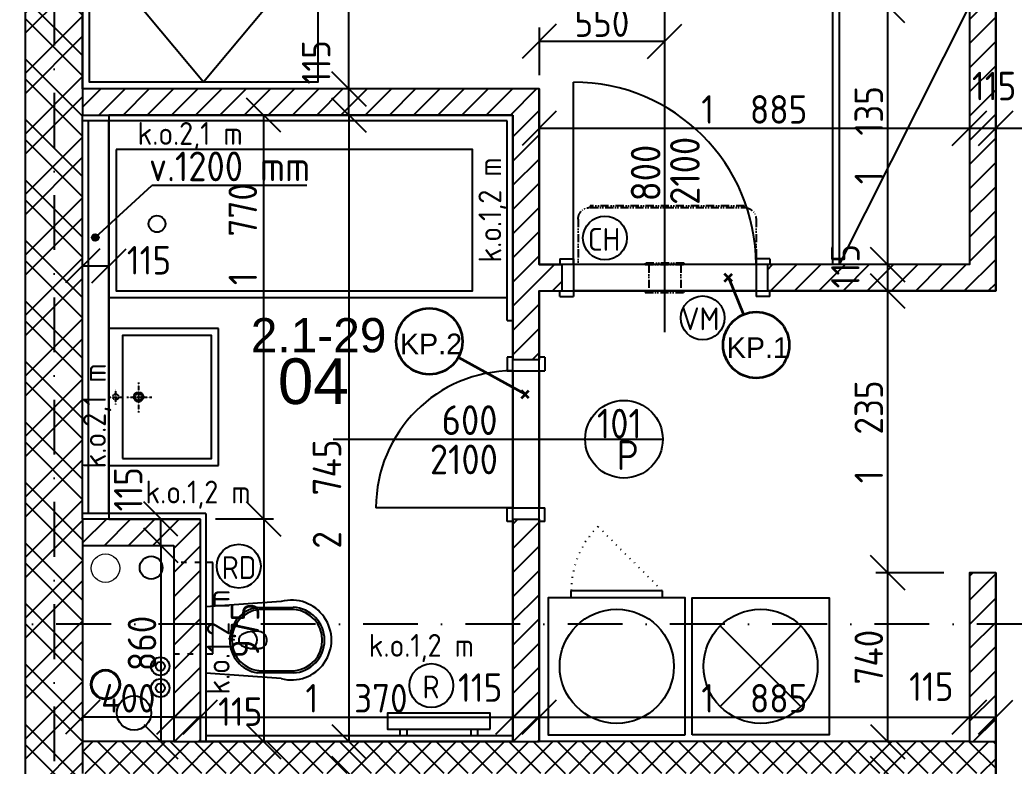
# Model space of a CAD drawing. Extents: x 4511820 to 5180432, y -1526536 to -944957.
# Drawn here: x 5007426 to 5011782, y -1252267 to -1248997 of the extents above; entities that cross this region are included whole.
import ezdxf

# ---------------------------------------------------------------- set-up
doc = ezdxf.new("R2010")
doc.units = 0
doc.header["$MEASUREMENT"] = 0
for name, pattern in [('ACAD_ISO03W100', [30, 12, -18]), ('ACAD_ISO07W100', [3.5, 0.5, -3]), ('ACAD_ISO12W100', [22, 12, -3, 0.5, -3, 0.5, -3]), ('BODKOCIARKOVANA_3', [5.6, 3, -1.3, 0, -1.3]), ('DASHED', [0.75, 0.5, -0.25])]:
    doc.linetypes.add(name, pattern=pattern)
doc.layers.get('0').update_dxf_attribs({"linetype": 'CONTINUOUS'})
doc.layers.get('Defpoints').update_dxf_attribs({"color": 61, "linetype": 'CONTINUOUS'})
for name, color, linetype in [('DVERE', 45, 'CONTINUOUS'), ('KÓTY', 4, 'CONTINUOUS'), ('MÚRY', 1, 'CONTINUOUS'), ('osi', 253, 'CONTINUOUS'), ('Plochy', 41, 'CONTINUOUS'), ('POPIS', 7, 'CONTINUOUS'), ('TENKÁ', 7, 'CONTINUOUS'), ('tzb', 153, 'CONTINUOUS'), ('Z-Kúrenie', 101, 'CONTINUOUS'), ('ZARIADENIE', 47, 'CONTINUOUS'), ('ZARIADENIE1', 145, 'CONTINUOUS'), ('ZARIADOVACIE', 144, 'CONTINUOUS'), ('ZZ-chladenie', 133, 'CONTINUOUS'), ('zz-vetr', 52, 'CONTINUOUS'), ('ŠRAFY', 82, 'CONTINUOUS')]:
    doc.layers.add(name, color=color, linetype=linetype)
for name, color, linetype, lineweight in [('preklady', 74, 'CONTINUOUS', 35), ('zz-kanal-daždová', 136, 'CONTINUOUS', 40), ('zz-kanal-splaskova', 37, 'CONTINUOUS', 18)]:
    doc.layers.add(name, color=color, linetype=linetype, lineweight=lineweight)
doc.styles.add('ARIAL', font='arial.ttf')
doc.styles.add('STYLE1', font='isocp.shx')
doc.dimstyles.new('STANDARD-50', dxfattribs={"dimtxt": 125, "dimasz": 150, "dimexe": 10, "dimexo": 200, "dimgap": 20, "dimtad": 1, "dimdsep": 46, "dimlunit": 6, "dimtxsty": 'STYLE1', "dimblk1": 'OBLIQUE', "dimblk2": 'OBLIQUE', "dimsah": 1, "dimcen": 2.5, "dimse1": 1, "dimse2": 1, "dimadec": 0, "dimazin": 0, "dimtfac": 1, "dimtmove": 1, "dimatfit": 3, "dimldrblk": 'OBLIQUE', "dimfxl": 1, "dimtolj": 1, "dimtzin": 0, "dimarcsym": 0})
pattern_1 = [(45, (515270.5, 214751.965), (-53.0330086, 53.0330086), [])]

# ---------------------------------------------------------------- blocks, each defined once
blk = doc.blocks.new('_OBLIQUE')
at = {"color": 0, "linetype": 'ByBlock'}
blk.add_line((-0.5, -0.5), (0.5, 0.5), dxfattribs=at)
blk = doc.blocks.new('*D13934')
at = {"layer": 'Defpoints', "color": 0}
for p in [(4980571, -1251714.2), (5007401, -1259734.2), (4980571, -1261503.9)]:
    blk.add_point(p, dxfattribs=at)
at = {"layer": 'KÓTY', "color": 0, "lineweight": -2}
blk.add_line((5007401, -1261503.9), (4980571, -1261503.9), dxfattribs=at)
at = {"layer": 'KÓTY', "color": 0, "linetype": 'ByBlock', "lineweight": -2, "xscale": 150, "yscale": 150, "zscale": 150, "rotation": 180}
blk.add_blockref('_OBLIQUE', (4980571, -1261503.9), dxfattribs=at)
at = {"layer": 'KÓTY', "color": 0, "linetype": 'ByBlock', "lineweight": -2, "xscale": 150, "yscale": 150, "zscale": 150}
blk.add_blockref('_OBLIQUE', (5007401, -1261503.9), dxfattribs=at)
at = {"layer": 'KÓTY', "color": 0, "insert": (4993986, -1261421.4), "char_height": 125, "attachment_point": 5, "style": 'STYLE1'}
blk.add_mtext('\\A1;26ﾠ830', dxfattribs=at)
blk = doc.blocks.new('sušička')
at = {"layer": 'ZARIADENIE1', "color": 8}
for p, q in [((4426735.8, -1162607.4), (4426382.2, -1162961)), ((4426382.2, -1162607.4), (4426735.8, -1162961))]:
    blk.add_line(p, q, dxfattribs=at)
blk.add_lwpolyline([(4426259, -1163084.2), (4426259, -1162484.2), (4426859, -1162484.2), (4426859, -1163084.2)], close=True, dxfattribs=at)
blk.add_circle((4426559, -1162784.2), 250, dxfattribs=at)
blk = doc.blocks.new('pračka')
at = {"layer": 'ZARIADENIE1', "color": 8, "linetype": 'ACAD_ISO07W100', "ltscale": 8}
blk.add_line((4536136.9, -1117296.3), (4536419.7, -1117579.2), dxfattribs=at)
at = {"layer": 'ZARIADENIE1', "color": 8}
for p, q in [((4536419.7, -1117579.2), (4536019.7, -1117579.2)), ((4536019.7, -1117609.2), (4536019.7, -1117579.2)), ((4536419.7, -1117609.2), (4536419.7, -1117579.2))]:
    blk.add_line(p, q, dxfattribs=at)
blk.add_lwpolyline([(4536519.7, -1118209.2), (4536519.7, -1117609.2), (4535919.7, -1117609.2), (4535919.7, -1118209.2)], close=True, dxfattribs=at)
blk.add_circle((4536219.7, -1117909.2), 250, dxfattribs=at)
at = {"layer": 'ZARIADENIE1', "color": 8, "linetype": 'ACAD_ISO07W100', "ltscale": 8}
blk.add_arc((4536419.7, -1117579.2), 400, 135, 180, dxfattribs=at)
blk = doc.blocks.new('SKRINA')
at = {"layer": 'ZARIADENIE'}
for p, q in [((4449069, -1324645.2), (4448469, -1324145.2)), ((4448469, -1325145.2), (4449069, -1324645.2))]:
    blk.add_line(p, q, dxfattribs=at)
blk.add_lwpolyline([(4448469, -1324145.2), (4448469, -1325145.2), (4449069, -1325145.2), (4449069, -1324145.2)], close=True, dxfattribs=at)
blk = doc.blocks.new('*D31039')
at = {"layer": 'Defpoints', "color": 0}
for p in [(5007701, -1252052), (5007701, -1252159.2), (5008101, -1252159.2)]:
    blk.add_point(p, dxfattribs=at)
at = {"layer": 'KÓTY', "color": 0, "lineweight": -2}
blk.add_line((5008101, -1252052), (5007701, -1252052), dxfattribs=at)
at = {"layer": 'KÓTY', "color": 0, "linetype": 'ByBlock', "lineweight": -2, "xscale": 150, "yscale": 150, "zscale": 150, "rotation": 180}
blk.add_blockref('_OBLIQUE', (5007701, -1252052), dxfattribs=at)
at = {"layer": 'KÓTY', "color": 0, "linetype": 'ByBlock', "lineweight": -2, "xscale": 150, "yscale": 150, "zscale": 150}
blk.add_blockref('_OBLIQUE', (5008101, -1252052), dxfattribs=at)
at = {"layer": 'KÓTY', "color": 0, "insert": (5007901, -1251969.5), "char_height": 125, "attachment_point": 5, "style": 'STYLE1'}
blk.add_mtext('\\A1;400', dxfattribs=at)
blk = doc.blocks.new('*D31041')
at = {"layer": 'Defpoints', "color": 0}
for p in [(5008101, -1251299.2), (5008043.5, -1252159.2), (5008101, -1252159.2)]:
    blk.add_point(p, dxfattribs=at)
at = {"layer": 'KÓTY', "color": 0, "lineweight": -2}
blk.add_line((5008043.5, -1251299.2), (5008043.5, -1252159.2), dxfattribs=at)
at = {"layer": 'KÓTY', "color": 0, "linetype": 'ByBlock', "lineweight": -2, "xscale": 150, "yscale": 150, "zscale": 150}
for p, rotation in [((5008043.5, -1251299.2), 90), ((5008043.5, -1252159.2), 270)]:
    blk.add_blockref('_OBLIQUE', p, dxfattribs=dict(at, rotation=rotation))
at = {"layer": 'KÓTY', "color": 0, "insert": (5007961, -1251729.2), "char_height": 125, "attachment_point": 5, "rotation": 90, "style": 'STYLE1'}
blk.add_mtext('\\A1;860', dxfattribs=at)
blk = doc.blocks.new('*D31063')
at = {"layer": 'Defpoints', "color": 0}
for p in [(5008788, -1251184.2), (5008494.5, -1252159.2), (5008788, -1252159.2)]:
    blk.add_point(p, dxfattribs=at)
at = {"layer": 'KÓTY', "color": 0, "lineweight": -2}
blk.add_line((5008494.5, -1251184.2), (5008494.5, -1252159.2), dxfattribs=at)
at = {"layer": 'KÓTY', "color": 0, "linetype": 'ByBlock', "lineweight": -2, "xscale": 150, "yscale": 150, "zscale": 150}
for p, rotation in [((5008494.5, -1251184.2), 90), ((5008494.5, -1252159.2), 270)]:
    blk.add_blockref('_OBLIQUE', p, dxfattribs=dict(at, rotation=rotation))
at = {"layer": 'KÓTY', "color": 0, "insert": (5008412, -1251671.7), "char_height": 125, "attachment_point": 5, "rotation": 90, "style": 'STYLE1'}
blk.add_mtext('\\A1;975', dxfattribs=at)
blk = doc.blocks.new('*D31064')
at = {"layer": 'Defpoints', "color": 0}
for p in [(5008494.5, -1249414.2), (5008788, -1249414.2), (5008788, -1251184.2)]:
    blk.add_point(p, dxfattribs=at)
at = {"layer": 'KÓTY', "color": 0, "lineweight": -2}
blk.add_line((5008494.5, -1251184.2), (5008494.5, -1249414.2), dxfattribs=at)
at = {"layer": 'KÓTY', "color": 0, "linetype": 'ByBlock', "lineweight": -2, "xscale": 150, "yscale": 150, "zscale": 150}
for p, rotation in [((5008494.5, -1249414.2), 90), ((5008494.5, -1251184.2), 270)]:
    blk.add_blockref('_OBLIQUE', p, dxfattribs=dict(at, rotation=rotation))
at = {"layer": 'KÓTY', "color": 0, "insert": (5008402.5, -1249935.5), "char_height": 125, "attachment_point": 5, "rotation": 90, "style": 'STYLE1'}
blk.add_mtext('\\A1;1ﾠ770', dxfattribs=at)
blk = doc.blocks.new('*D31065')
at = {"layer": 'Defpoints', "color": 0}
for p in [(5008022.5, -1249414.2), (5008022.5, -1252159.2), (5008867.5, -1252159.2)]:
    blk.add_point(p, dxfattribs=at)
at = {"layer": 'KÓTY', "color": 0, "lineweight": -2}
blk.add_line((5008867.5, -1249414.2), (5008867.5, -1252159.2), dxfattribs=at)
at = {"layer": 'KÓTY', "color": 0, "linetype": 'ByBlock', "lineweight": -2, "xscale": 150, "yscale": 150, "zscale": 150}
for p, rotation in [((5008867.5, -1249414.2), 90), ((5008867.5, -1252159.2), 270)]:
    blk.add_blockref('_OBLIQUE', p, dxfattribs=dict(at, rotation=rotation))
at = {"layer": 'KÓTY', "color": 0, "insert": (5008771.5, -1251074.5), "char_height": 125, "attachment_point": 5, "rotation": 90, "style": 'STYLE1'}
blk.add_mtext('\\A1;2ﾠ745', dxfattribs=at)
blk = doc.blocks.new('*D31066')
at = {"layer": 'Defpoints', "color": 0}
for p in [(5008867.5, -1249299.2), (5009907.5, -1249299.2), (5009907.5, -1249414.2)]:
    blk.add_point(p, dxfattribs=at)
at = {"layer": 'KÓTY', "color": 0, "lineweight": -2}
blk.add_line((5008867.5, -1249414.2), (5008867.5, -1249299.2), dxfattribs=at)
at = {"layer": 'KÓTY', "color": 0, "linetype": 'ByBlock', "lineweight": -2, "xscale": 150, "yscale": 150, "zscale": 150}
for p, rotation in [((5008867.5, -1249299.2), 90), ((5008867.5, -1249414.2), 270)]:
    blk.add_blockref('_OBLIQUE', p, dxfattribs=dict(at, rotation=rotation))
at = {"layer": 'KÓTY', "color": 0, "insert": (5008724, -1249182.5), "char_height": 125, "attachment_point": 5, "rotation": 90, "style": 'STYLE1'}
blk.add_mtext('\\A1;115', dxfattribs=at)
blk = doc.blocks.new('*D31067')
at = {"layer": 'Defpoints', "color": 0}
for p in [(5008867.5, -1245184.2), (5009907.5, -1245184.2), (5009907.5, -1249299.2)]:
    blk.add_point(p, dxfattribs=at)
at = {"layer": 'KÓTY', "color": 0, "lineweight": -2}
blk.add_line((5008867.5, -1249299.2), (5008867.5, -1245184.2), dxfattribs=at)
at = {"layer": 'KÓTY', "color": 0, "linetype": 'ByBlock', "lineweight": -2, "xscale": 150, "yscale": 150, "zscale": 150}
for p, rotation in [((5008867.5, -1245184.2), 90), ((5008867.5, -1249299.2), 270)]:
    blk.add_blockref('_OBLIQUE', p, dxfattribs=dict(at, rotation=rotation))
at = {"layer": 'KÓTY', "color": 0, "insert": (5008785, -1247241.7), "char_height": 125, "attachment_point": 5, "rotation": 90, "style": 'STYLE1'}
blk.add_mtext('\\A1;4ﾠ115', dxfattribs=at)
blk = doc.blocks.new('*D31068')
at = {"layer": 'Defpoints', "color": 0}
for p in [(5009907.5, -1252299.2), (5008867.5, -1258104.2), (5009907.5, -1258104.2)]:
    blk.add_point(p, dxfattribs=at)
at = {"layer": 'KÓTY', "color": 0, "lineweight": -2}
blk.add_line((5008867.5, -1252299.2), (5008867.5, -1258104.2), dxfattribs=at)
at = {"layer": 'KÓTY', "color": 0, "linetype": 'ByBlock', "lineweight": -2, "xscale": 150, "yscale": 150, "zscale": 150}
for p, rotation in [((5008867.5, -1252299.2), 90), ((5008867.5, -1258104.2), 270)]:
    blk.add_blockref('_OBLIQUE', p, dxfattribs=dict(at, rotation=rotation))
at = {"layer": 'KÓTY', "color": 0, "insert": (5008785, -1255201.7), "char_height": 125, "attachment_point": 5, "rotation": 90, "style": 'STYLE1'}
blk.add_mtext('\\A1;5ﾠ805', dxfattribs=at)
blk = doc.blocks.new('*D31069')
at = {"layer": 'Defpoints', "color": 0}
for p in [(5007724, -1251184.2), (5008043.5, -1251184.2), (5007724, -1251299.2)]:
    blk.add_point(p, dxfattribs=at)
at = {"layer": 'KÓTY', "color": 0, "lineweight": -2}
blk.add_line((5008043.5, -1251299.2), (5008043.5, -1251184.2), dxfattribs=at)
at = {"layer": 'KÓTY', "color": 0, "linetype": 'ByBlock', "lineweight": -2, "xscale": 150, "yscale": 150, "zscale": 150}
for p, rotation in [((5008043.5, -1251184.2), 90), ((5008043.5, -1251299.2), 270)]:
    blk.add_blockref('_OBLIQUE', p, dxfattribs=dict(at, rotation=rotation))
at = {"layer": 'KÓTY', "color": 0, "insert": (5007900.5, -1251053.5), "char_height": 125, "attachment_point": 5, "rotation": 90, "style": 'STYLE1'}
blk.add_mtext('\\A1;115', dxfattribs=at)
blk = doc.blocks.new('*D31070')
at = {"layer": 'Defpoints', "color": 0}
for p in [(5007701, -1250074.2), (5007816, -1250074.2), (5007816, -1250074.2)]:
    blk.add_point(p, dxfattribs=at)
at = {"layer": 'KÓTY', "color": 0, "lineweight": -2}
blk.add_line((5007701, -1250074.2), (5007816, -1250074.2), dxfattribs=at)
at = {"layer": 'KÓTY', "color": 0, "linetype": 'ByBlock', "lineweight": -2, "xscale": 150, "yscale": 150, "zscale": 150, "rotation": 180}
blk.add_blockref('_OBLIQUE', (5007701, -1250074.2), dxfattribs=at)
at = {"layer": 'KÓTY', "color": 0, "linetype": 'ByBlock', "lineweight": -2, "xscale": 150, "yscale": 150, "zscale": 150}
blk.add_blockref('_OBLIQUE', (5007816, -1250074.2), dxfattribs=at)
at = {"layer": 'KÓTY', "color": 0, "insert": (5007991.5, -1250050), "char_height": 125, "attachment_point": 5, "style": 'STYLE1'}
blk.add_mtext('\\A1;115', dxfattribs=at)
blk = doc.blocks.new('*D31071')
at = {"layer": 'Defpoints', "color": 0}
for p in [(5008101, -1252052), (5008216, -1252052), (5008216, -1252052)]:
    blk.add_point(p, dxfattribs=at)
at = {"layer": 'KÓTY', "color": 0, "lineweight": -2}
blk.add_line((5008101, -1252052), (5008216, -1252052), dxfattribs=at)
at = {"layer": 'KÓTY', "color": 0, "linetype": 'ByBlock', "lineweight": -2, "xscale": 150, "yscale": 150, "zscale": 150, "rotation": 180}
blk.add_blockref('_OBLIQUE', (5008101, -1252052), dxfattribs=at)
at = {"layer": 'KÓTY', "color": 0, "linetype": 'ByBlock', "lineweight": -2, "xscale": 150, "yscale": 150, "zscale": 150}
blk.add_blockref('_OBLIQUE', (5008216, -1252052), dxfattribs=at)
at = {"layer": 'KÓTY', "color": 0, "insert": (5008391.5, -1252027.8), "char_height": 125, "attachment_point": 5, "style": 'STYLE1'}
blk.add_mtext('\\A1;115', dxfattribs=at)
blk = doc.blocks.new('*D31072')
at = {"layer": 'Defpoints', "color": 0}
for p in [(5009586, -1252052), (5008216, -1252159.2), (5009586, -1252159.2)]:
    blk.add_point(p, dxfattribs=at)
at = {"layer": 'KÓTY', "color": 0, "lineweight": -2}
blk.add_line((5008216, -1252052), (5009586, -1252052), dxfattribs=at)
at = {"layer": 'KÓTY', "color": 0, "linetype": 'ByBlock', "lineweight": -2, "xscale": 150, "yscale": 150, "zscale": 150, "rotation": 180}
blk.add_blockref('_OBLIQUE', (5008216, -1252052), dxfattribs=at)
at = {"layer": 'KÓTY', "color": 0, "linetype": 'ByBlock', "lineweight": -2, "xscale": 150, "yscale": 150, "zscale": 150}
blk.add_blockref('_OBLIQUE', (5009586, -1252052), dxfattribs=at)
at = {"layer": 'KÓTY', "color": 0, "insert": (5008901, -1251969.5), "char_height": 125, "attachment_point": 5, "style": 'STYLE1'}
blk.add_mtext('\\A1;1ﾠ370', dxfattribs=at)
blk = doc.blocks.new('*D31073')
at = {"layer": 'Defpoints', "color": 0}
for p in [(5009701, -1252052), (5009586, -1252159.2), (5009701, -1252159.2)]:
    blk.add_point(p, dxfattribs=at)
at = {"layer": 'KÓTY', "color": 0, "lineweight": -2}
blk.add_line((5009586, -1252052), (5009701, -1252052), dxfattribs=at)
at = {"layer": 'KÓTY', "color": 0, "linetype": 'ByBlock', "lineweight": -2, "xscale": 150, "yscale": 150, "zscale": 150, "rotation": 180}
blk.add_blockref('_OBLIQUE', (5009586, -1252052), dxfattribs=at)
at = {"layer": 'KÓTY', "color": 0, "linetype": 'ByBlock', "lineweight": -2, "xscale": 150, "yscale": 150, "zscale": 150}
blk.add_blockref('_OBLIQUE', (5009701, -1252052), dxfattribs=at)
at = {"layer": 'KÓTY', "color": 0, "insert": (5009442.5, -1251922.5), "char_height": 125, "attachment_point": 5, "style": 'STYLE1'}
blk.add_mtext('\\A1;115', dxfattribs=at)
blk = doc.blocks.new('*D31074')
at = {"layer": 'Defpoints', "color": 0}
for p in [(5011586, -1252052), (5009701, -1252159.2), (5011586, -1252159.2)]:
    blk.add_point(p, dxfattribs=at)
at = {"layer": 'KÓTY', "color": 0, "lineweight": -2}
blk.add_line((5009701, -1252052), (5011586, -1252052), dxfattribs=at)
at = {"layer": 'KÓTY', "color": 0, "linetype": 'ByBlock', "lineweight": -2, "xscale": 150, "yscale": 150, "zscale": 150, "rotation": 180}
blk.add_blockref('_OBLIQUE', (5009701, -1252052), dxfattribs=at)
at = {"layer": 'KÓTY', "color": 0, "linetype": 'ByBlock', "lineweight": -2, "xscale": 150, "yscale": 150, "zscale": 150}
blk.add_blockref('_OBLIQUE', (5011586, -1252052), dxfattribs=at)
at = {"layer": 'KÓTY', "color": 0, "insert": (5010643.5, -1251969.5), "char_height": 125, "attachment_point": 5, "style": 'STYLE1'}
blk.add_mtext('\\A1;1ﾠ885', dxfattribs=at)
blk = doc.blocks.new('*D31075')
at = {"layer": 'Defpoints', "color": 0}
for p in [(5011701, -1252052), (5011586, -1252159.2), (5011701, -1252159.2)]:
    blk.add_point(p, dxfattribs=at)
at = {"layer": 'KÓTY', "color": 0, "lineweight": -2}
blk.add_line((5011586, -1252052), (5011701, -1252052), dxfattribs=at)
at = {"layer": 'KÓTY', "color": 0, "linetype": 'ByBlock', "lineweight": -2, "xscale": 150, "yscale": 150, "zscale": 150, "rotation": 180}
blk.add_blockref('_OBLIQUE', (5011586, -1252052), dxfattribs=at)
at = {"layer": 'KÓTY', "color": 0, "linetype": 'ByBlock', "lineweight": -2, "xscale": 150, "yscale": 150, "zscale": 150}
blk.add_blockref('_OBLIQUE', (5011701, -1252052), dxfattribs=at)
at = {"layer": 'KÓTY', "color": 0, "insert": (5011419, -1251918.5), "char_height": 125, "attachment_point": 5, "style": 'STYLE1'}
blk.add_mtext('\\A1;115', dxfattribs=at)
blk = doc.blocks.new('*D31076')
at = {"layer": 'Defpoints', "color": 0}
for p in [(5010827.5, -1251419.2), (5010827.5, -1252159.2), (5011227.5, -1252159.2)]:
    blk.add_point(p, dxfattribs=at)
at = {"layer": 'KÓTY', "color": 0, "lineweight": -2}
blk.add_line((5011227.5, -1251419.2), (5011227.5, -1252159.2), dxfattribs=at)
at = {"layer": 'KÓTY', "color": 0, "linetype": 'ByBlock', "lineweight": -2, "xscale": 150, "yscale": 150, "zscale": 150}
for p, rotation in [((5011227.5, -1251419.2), 90), ((5011227.5, -1252159.2), 270)]:
    blk.add_blockref('_OBLIQUE', p, dxfattribs=dict(at, rotation=rotation))
at = {"layer": 'KÓTY', "color": 0, "insert": (5011145, -1251789.2), "char_height": 125, "attachment_point": 5, "rotation": 90, "style": 'STYLE1'}
blk.add_mtext('\\A1;740', dxfattribs=at)
blk = doc.blocks.new('*D31077')
at = {"layer": 'Defpoints', "color": 0}
for p in [(5010827.5, -1252299.2), (5010827.5, -1252919.2), (5011227.5, -1252919.2)]:
    blk.add_point(p, dxfattribs=at)
at = {"layer": 'KÓTY', "color": 0, "lineweight": -2}
blk.add_line((5011227.5, -1252299.2), (5011227.5, -1252919.2), dxfattribs=at)
at = {"layer": 'KÓTY', "color": 0, "linetype": 'ByBlock', "lineweight": -2, "xscale": 150, "yscale": 150, "zscale": 150}
for p, rotation in [((5011227.5, -1252299.2), 90), ((5011227.5, -1252919.2), 270)]:
    blk.add_blockref('_OBLIQUE', p, dxfattribs=dict(at, rotation=rotation))
at = {"layer": 'KÓTY', "color": 0, "insert": (5011145, -1252609.2), "char_height": 125, "attachment_point": 5, "rotation": 90, "style": 'STYLE1'}
blk.add_mtext('\\A1;620', dxfattribs=at)
blk = doc.blocks.new('*D31083')
at = {"layer": 'Defpoints', "color": 0}
for p in [(5011701, -1250184.2), (5011701, -1251419.2), (5012031.5, -1251419.2)]:
    blk.add_point(p, dxfattribs=at)
at = {"layer": 'KÓTY', "color": 0, "lineweight": -2}
blk.add_line((5012031.5, -1250184.2), (5012031.5, -1251419.2), dxfattribs=at)
at = {"layer": 'KÓTY', "color": 0, "linetype": 'ByBlock', "lineweight": -2, "xscale": 150, "yscale": 150, "zscale": 150}
for p, rotation in [((5012031.5, -1250184.2), 90), ((5012031.5, -1251419.2), 270)]:
    blk.add_blockref('_OBLIQUE', p, dxfattribs=dict(at, rotation=rotation))
at = {"layer": 'KÓTY', "color": 0, "insert": (5011949, -1250801.7), "char_height": 125, "attachment_point": 5, "rotation": 90, "style": 'STYLE1'}
blk.add_mtext('\\A1;1ﾠ235', dxfattribs=at)
blk = doc.blocks.new('*D31084')
at = {"layer": 'Defpoints', "color": 0}
for p in [(5011701, -1248934.2), (5012031.5, -1248934.2), (5011701, -1250184.2)]:
    blk.add_point(p, dxfattribs=at)
at = {"layer": 'KÓTY', "color": 0, "lineweight": -2}
blk.add_line((5012031.5, -1250184.2), (5012031.5, -1248934.2), dxfattribs=at)
at = {"layer": 'KÓTY', "color": 0, "linetype": 'ByBlock', "lineweight": -2, "xscale": 150, "yscale": 150, "zscale": 150}
for p, rotation in [((5012031.5, -1248934.2), 90), ((5012031.5, -1250184.2), 270)]:
    blk.add_blockref('_OBLIQUE', p, dxfattribs=dict(at, rotation=rotation))
at = {"layer": 'KÓTY', "color": 0, "insert": (5011949, -1249559.2), "char_height": 125, "attachment_point": 5, "rotation": 90, "style": 'STYLE1'}
blk.add_mtext('\\A1;1ﾠ250', dxfattribs=at)
blk = doc.blocks.new('*D31085')
at = {"layer": 'Defpoints', "color": 0}
for p in [(5010251, -1248963.1), (5009701, -1249091), (5009701, -1249299.2)]:
    blk.add_point(p, dxfattribs=at)
at = {"layer": 'KÓTY', "color": 0, "lineweight": -2}
blk.add_line((5010251, -1249091), (5009701, -1249091), dxfattribs=at)
at = {"layer": 'KÓTY', "color": 0, "linetype": 'ByBlock', "lineweight": -2, "xscale": 150, "yscale": 150, "zscale": 150, "rotation": 180}
blk.add_blockref('_OBLIQUE', (5009701, -1249091), dxfattribs=at)
at = {"layer": 'KÓTY', "color": 0, "linetype": 'ByBlock', "lineweight": -2, "xscale": 150, "yscale": 150, "zscale": 150}
blk.add_blockref('_OBLIQUE', (5010251, -1249091), dxfattribs=at)
at = {"layer": 'KÓTY', "color": 0, "insert": (5009976, -1249008.5), "char_height": 125, "attachment_point": 5, "style": 'STYLE1'}
blk.add_mtext('\\A1;550', dxfattribs=at)
blk = doc.blocks.new('*D31088')
at = {"layer": 'Defpoints', "color": 0}
for p in [(5011492, -1248934.2), (5011227.5, -1250069.2), (5011492, -1250069.2)]:
    blk.add_point(p, dxfattribs=at)
at = {"layer": 'KÓTY', "color": 0, "lineweight": -2}
blk.add_line((5011227.5, -1248934.2), (5011227.5, -1250069.2), dxfattribs=at)
at = {"layer": 'KÓTY', "color": 0, "linetype": 'ByBlock', "lineweight": -2, "xscale": 150, "yscale": 150, "zscale": 150}
for p, rotation in [((5011227.5, -1248934.2), 90), ((5011227.5, -1250069.2), 270)]:
    blk.add_blockref('_OBLIQUE', p, dxfattribs=dict(at, rotation=rotation))
at = {"layer": 'KÓTY', "color": 0, "insert": (5011145, -1249501.7), "char_height": 125, "attachment_point": 5, "rotation": 90, "style": 'STYLE1'}
blk.add_mtext('\\A1;1ﾠ135', dxfattribs=at)
blk = doc.blocks.new('*D31089')
at = {"layer": 'Defpoints', "color": 0}
for p in [(5011492, -1250069.2), (5011227.5, -1250184.2), (5011492, -1250184.2)]:
    blk.add_point(p, dxfattribs=at)
at = {"layer": 'KÓTY', "color": 0, "lineweight": -2}
blk.add_line((5011227.5, -1250069.2), (5011227.5, -1250184.2), dxfattribs=at)
at = {"layer": 'KÓTY', "color": 0, "linetype": 'ByBlock', "lineweight": -2, "xscale": 150, "yscale": 150, "zscale": 150}
for p, rotation in [((5011227.5, -1250069.2), 90), ((5011227.5, -1250184.2), 270)]:
    blk.add_blockref('_OBLIQUE', p, dxfattribs=dict(at, rotation=rotation))
at = {"layer": 'KÓTY', "color": 0, "insert": (5011042.5, -1250076), "char_height": 125, "attachment_point": 5, "rotation": 90, "style": 'STYLE1'}
blk.add_mtext('\\A1;115', dxfattribs=at)
blk = doc.blocks.new('*D31090')
at = {"layer": 'Defpoints', "color": 0}
for p in [(5011701, -1250184.2), (5011227.5, -1251419.2), (5011701, -1251419.2)]:
    blk.add_point(p, dxfattribs=at)
at = {"layer": 'KÓTY', "color": 0, "lineweight": -2}
blk.add_line((5011227.5, -1250184.2), (5011227.5, -1251419.2), dxfattribs=at)
at = {"layer": 'KÓTY', "color": 0, "linetype": 'ByBlock', "lineweight": -2, "xscale": 150, "yscale": 150, "zscale": 150}
for p, rotation in [((5011227.5, -1250184.2), 90), ((5011227.5, -1251419.2), 270)]:
    blk.add_blockref('_OBLIQUE', p, dxfattribs=dict(at, rotation=rotation))
at = {"layer": 'KÓTY', "color": 0, "insert": (5011145, -1250801.7), "char_height": 125, "attachment_point": 5, "rotation": 90, "style": 'STYLE1'}
blk.add_mtext('\\A1;1ﾠ235', dxfattribs=at)
blk = doc.blocks.new('*D31091')
at = {"layer": 'Defpoints', "color": 0}
for p in [(5009701, -1249299.2), (5011586, -1249299.2), (5011586, -1249471.5)]:
    blk.add_point(p, dxfattribs=at)
at = {"layer": 'KÓTY', "color": 0, "lineweight": -2}
blk.add_line((5009701, -1249471.5), (5011586, -1249471.5), dxfattribs=at)
at = {"layer": 'KÓTY', "color": 0, "linetype": 'ByBlock', "lineweight": -2, "xscale": 150, "yscale": 150, "zscale": 150, "rotation": 180}
blk.add_blockref('_OBLIQUE', (5009701, -1249471.5), dxfattribs=at)
at = {"layer": 'KÓTY', "color": 0, "linetype": 'ByBlock', "lineweight": -2, "xscale": 150, "yscale": 150, "zscale": 150}
blk.add_blockref('_OBLIQUE', (5011586, -1249471.5), dxfattribs=at)
at = {"layer": 'KÓTY', "color": 0, "insert": (5010643.5, -1249389), "char_height": 125, "attachment_point": 5, "style": 'STYLE1'}
blk.add_mtext('\\A1;1ﾠ885', dxfattribs=at)
blk = doc.blocks.new('*D31092')
at = {"layer": 'Defpoints', "color": 0}
for p in [(5011586, -1249471.5), (5011701, -1249471.5), (5011701, -1249471.5)]:
    blk.add_point(p, dxfattribs=at)
at = {"layer": 'KÓTY', "color": 0, "lineweight": -2}
blk.add_line((5011586, -1249471.5), (5011701, -1249471.5), dxfattribs=at)
at = {"layer": 'KÓTY', "color": 0, "linetype": 'ByBlock', "lineweight": -2, "xscale": 150, "yscale": 150, "zscale": 150, "rotation": 180}
blk.add_blockref('_OBLIQUE', (5011586, -1249471.5), dxfattribs=at)
at = {"layer": 'KÓTY', "color": 0, "linetype": 'ByBlock', "lineweight": -2, "xscale": 150, "yscale": 150, "zscale": 150}
blk.add_blockref('_OBLIQUE', (5011701, -1249471.5), dxfattribs=at)
at = {"layer": 'KÓTY', "color": 0, "insert": (5011694.3, -1249286.5), "char_height": 125, "attachment_point": 5, "style": 'STYLE1'}
blk.add_mtext('\\A1;115', dxfattribs=at)
blk = doc.blocks.new('*D31093')
at = {"layer": 'Defpoints', "color": 0}
for p in [(5011701, -1249471.5), (5014041, -1249471.5), (5014041, -1249471.5)]:
    blk.add_point(p, dxfattribs=at)
at = {"layer": 'KÓTY', "color": 0, "lineweight": -2}
blk.add_line((5011701, -1249471.5), (5014041, -1249471.5), dxfattribs=at)
at = {"layer": 'KÓTY', "color": 0, "linetype": 'ByBlock', "lineweight": -2, "xscale": 150, "yscale": 150, "zscale": 150, "rotation": 180}
blk.add_blockref('_OBLIQUE', (5011701, -1249471.5), dxfattribs=at)
at = {"layer": 'KÓTY', "color": 0, "linetype": 'ByBlock', "lineweight": -2, "xscale": 150, "yscale": 150, "zscale": 150}
blk.add_blockref('_OBLIQUE', (5014041, -1249471.5), dxfattribs=at)
at = {"layer": 'KÓTY', "color": 0, "insert": (5012871, -1249389), "char_height": 125, "attachment_point": 5, "style": 'STYLE1'}
blk.add_mtext('\\A1;2ﾠ340', dxfattribs=at)
blk = doc.blocks.new('chlj3')
at = {"layer": 'ZZ-chladenie', "linetype": 'ACAD_ISO12W100', "ltscale": 3}
for p, q in [((5005195.8, -1151691.8), (5005395.8, -1151691.8)), ((5005195.8, -1152470.8), (5005395.8, -1152470.8))]:
    blk.add_line(p, q, dxfattribs=at)
blk.add_lwpolyline([(5005145.8, -1152419.2), (5005138.4, -1152419.2), (5005138.4, -1151744.5), (5005145.8, -1151744.5)], close=True, dxfattribs=at)
for centre, start, end in [((5005195.8, -1151741.8), 90, 180), ((5005195.8, -1152420.8), 180, 270)]:
    blk.add_arc(centre, 50, start, end, dxfattribs=at)

msp = doc.modelspace()

# ---------------------------------------------------------------- hatches: boundary and pattern name
at = {"layer": 'KÓTY'}
h = msp.add_hatch(color=256, dxfattribs=at)
h.dxf.hatch_style = 1
h.paths.add_polyline_path([(5007756.5, -1249965.207, -0.65381715), (5007745.478, -1249940.033, -1.52947961)])
at = {"layer": 'ŠRAFY'}
h = msp.add_hatch(dxfattribs=at)
h.set_pattern_fill('ANSI32', color=256, scale=500, angle=90)
h.set_pattern_definition([(135, (400449.4, -44587.94), (-132.5825215, -132.5825215), []), (135, (400449.4, -44499.55), (-132.5825215, -132.5825215), [])])
h.paths.add_polyline_path([(5007451, -1258104.226), (5007701, -1258104.226), (5007701, -1252299.226), (5007701, -1252159.226), (5007701, -1251299.226), (5007701, -1251184.226), (5007701, -1249414.226), (5007701, -1249299.226), (5007701, -1245184.226), (5007451, -1245184.226)])
h = msp.add_hatch(dxfattribs=at)
h.set_pattern_fill('ANSI32', color=256, scale=500)
h.set_pattern_definition([(45, (584112, 2493.08), (-132.5825215, 132.5825215), []), (45, (584200.39, 2493.08), (-132.5825215, 132.5825215), [])])
h.paths.add_polyline_path([(5007451, -1258104.226), (5007701, -1258104.226), (5007701, -1252299.226), (5007701, -1252159.226), (5007701, -1251299.226), (5007701, -1251184.226), (5007701, -1249414.226), (5007701, -1249299.226), (5007701, -1245184.226), (5007451, -1245184.226)])
at = {"layer": 'ŠRAFY', "ltscale": 0.25}
h = msp.add_hatch(dxfattribs=at)
h.set_pattern_fill('ANSI31', color=256, scale=600, style=0)
h.set_pattern_definition(pattern_1)
h.paths.add_polyline_path([(5010871, -1245184.226), (5010756, -1245184.226), (5010756, -1248934.226), (5011586, -1248934.226), (5011586, -1250069.226), (5010701, -1250069.226), (5010701, -1250184.226), (5011701, -1250184.226), (5011701, -1248934.226), (5011756, -1248934.226), (5011756, -1248819.226), (5010871, -1248819.226)])
h = msp.add_hatch(dxfattribs=at)
h.set_pattern_fill('ANSI31', color=256, scale=600, style=0)
h.set_pattern_definition(pattern_1)
h.paths.add_polyline_path([(5009701, -1250069.226), (5009701, -1249299.226), (5007701, -1249299.226), (5007701, -1249414.226), (5009586, -1249414.226), (5009586, -1250314.226), (5009586, -1250474.226), (5009586, -1250484.226), (5009701, -1250484.226), (5009701, -1250474.226), (5009701, -1250184.226), (5009791, -1250184.226), (5009801, -1250184.226), (5009801, -1250069.226), (5009791, -1250069.226)])
h = msp.add_hatch(dxfattribs=at)
h.set_pattern_fill('ANSI31', color=256, scale=600, style=0)
h.set_pattern_definition(pattern_1)
h.paths.add_polyline_path([(5007701, -1251299.226), (5008101, -1251299.226), (5008101, -1252159.226), (5008216, -1252159.226), (5008216, -1251184.226), (5007701, -1251184.226)])
h = msp.add_hatch(dxfattribs=at)
h.set_pattern_fill('ANSI31', color=256, scale=600, style=0)
h.set_pattern_definition(pattern_1)
h.paths.add_polyline_path([(5009586, -1252159.226), (5009701, -1252159.226), (5009701, -1251194.226), (5009701, -1251184.226), (5009586, -1251184.226), (5009586, -1251194.226), (5009586, -1252134.226)])
h = msp.add_hatch(dxfattribs=at)
h.set_pattern_fill('ANSI31', color=256, scale=600, style=0)
h.set_pattern_definition(pattern_1)
h.paths.add_polyline_path([(5011701, -1251419.226), (5011586, -1251419.226), (5011586, -1252159.226), (5011701, -1252159.226)])
h = msp.add_hatch(dxfattribs=at)
h.set_pattern_fill('ANSI37', color=256, scale=600, style=0)
h.set_pattern_definition([(45, (-3027222.4, 367531.64), (-53.0330086, 53.0330086), []), (135, (-3027222.4, 367531.64), (-53.0330086, -53.0330086), [])])
h.paths.add_polyline_path([(5009551, -1252299.226), (5009771, -1252299.226), (5010386, -1252299.226), (5010986, -1252299.226), (5011586, -1252299.226), (5011701, -1252299.226), (5011701, -1252159.226), (5011586, -1252159.226), (5009701, -1252159.226), (5009586, -1252159.226), (5008241, -1252159.226), (5008216, -1252159.226), (5008101, -1252159.226), (5007701, -1252159.226), (5007701, -1252299.226), (5008951, -1252299.226), (5009201, -1252299.226), (5009301, -1252299.226)])

# ---------------------------------------------------------------- linework, layer by layer
at = {"layer": 'DVERE', "ltscale": 0.25}
for p, q in [((5010251, -1250365.726), (5010251, -1248963.07)), ((5009851, -1250069.226), (5009851, -1249269.226)), ((5009791, -1250044.226), (5009851, -1250044.226)), ((5009791, -1250044.226), (5009791, -1250069.226)), ((5009851, -1250044.226), (5009851, -1250209.226)), ((5010711, -1250044.226), (5010651, -1250044.226)), ((5010651, -1250044.226), (5010651, -1250209.226)), ((5010711, -1250044.226), (5010711, -1250069.226)), ((5010651, -1250069.226), (5009851, -1250069.226)), ((5009791, -1250209.226), (5009791, -1250184.226)), ((5010651, -1250184.226), (5009851, -1250184.226)), ((5010711, -1250209.226), (5010711, -1250184.226)), ((5009791, -1250209.226), (5009851, -1250209.226)), ((5010711, -1250209.226), (5010651, -1250209.226)), ((5009561, -1250474.226), (5009561, -1250534.226)), ((5009586, -1250474.226), (5009561, -1250474.226)), ((5009726, -1250474.226), (5009701, -1250474.226)), ((5009726, -1250474.226), (5009726, -1250534.226)), ((5009561, -1250534.226), (5009726, -1250534.226)), ((5009586, -1250534.226), (5009586, -1251134.226)), ((5009701, -1250534.226), (5009701, -1251134.226)), ((5008797.844, -1250834.226), (5009902.5, -1250834.226)), ((5009902.5, -1250834.226), (5010242.5, -1250834.226)), ((5009586, -1251134.226), (5008986, -1251134.226)), ((5009561, -1251134.226), (5009726, -1251134.226)), ((5009561, -1251194.226), (5009561, -1251134.226)), ((5009726, -1251194.226), (5009726, -1251134.226)), ((5009586, -1251194.226), (5009561, -1251194.226)), ((5009726, -1251194.226), (5009701, -1251194.226))]:
    msp.add_line(p, q, dxfattribs=at)
msp.add_circle((5010072.5, -1250834.226), 170, dxfattribs=at)
for centre, radius, start, end in [((5009851, -1250069.226), 800, 0, 90), ((5009586, -1251134.226), 600, 90, 180)]:
    msp.add_arc(centre, radius, start, end, dxfattribs=at)
at = {"layer": 'KÓTY'}
for p, q in [((5009701, -1249030.035), (5009701, -1249238.226)), ((5007756.5, -1249950.207), (5008003.5, -1249722.207)), ((5008683, -1249722.207), (5008003.5, -1249722.207)), ((5008537, -1251184.226), (5008283.5, -1251184.226)), ((5011474.5, -1251419.226), (5011176, -1251419.226))]:
    msp.add_line(p, q, dxfattribs=at)
msp.add_circle((5007756.5, -1249950.207), 15, dxfattribs=at)
at = {"layer": 'MÚRY'}
for p, q in [((5007701, -1245184.226), (5007701, -1249299.226)), ((5007701, -1251184.226), (5007701, -1249414.226)), ((5007701, -1249414.226), (5009586, -1249414.226)), ((5007701, -1251299.226), (5008101, -1251299.226))]:
    msp.add_line(p, q, dxfattribs=at)
at = {"layer": 'MÚRY', "ltscale": 0.25}
for p, q in [((5011586, -1248934.226), (5011586, -1250069.226)), ((5011701, -1248934.226), (5011701, -1250184.226)), ((5009701, -1249299.226), (5007701, -1249299.226)), ((5009701, -1249299.226), (5009701, -1250069.226)), ((5009586, -1249414.226), (5009586, -1250484.226)), ((5009701, -1250069.226), (5009801, -1250069.226)), ((5009801, -1250069.226), (5009801, -1250184.226)), ((5010701, -1250069.226), (5010701, -1250184.226)), ((5011586, -1250069.226), (5010701, -1250069.226)), ((5009701, -1250184.226), (5009701, -1250484.226)), ((5009701, -1250184.226), (5009801, -1250184.226)), ((5011701, -1250184.226), (5010701, -1250184.226)), ((5009586, -1250484.226), (5009701, -1250484.226)), ((5008216, -1251184.226), (5007701, -1251184.226)), ((5008216, -1251184.226), (5008216, -1252159.226)), ((5009586, -1251184.226), (5009586, -1252159.226)), ((5009586, -1251184.226), (5009701, -1251184.226)), ((5009701, -1251184.226), (5009701, -1252159.226)), ((5007701, -1251299.226), (5007701, -1252159.226)), ((5007701, -1251299.226), (5007701, -1252159.226)), ((5008101, -1251299.226), (5008101, -1252159.226)), ((5011586, -1251419.226), (5011586, -1252159.226)), ((5011701, -1251419.226), (5011586, -1251419.226)), ((5011701, -1251419.226), (5011701, -1252419.226)), ((5008101, -1252159.226), (5007701, -1252159.226)), ((5009586, -1252159.226), (5008216, -1252159.226)), ((5011586, -1252159.226), (5009701, -1252159.226))]:
    msp.add_line(p, q, dxfattribs=at)
at = {"layer": 'osi', "linetype": 'BODKOCIARKOVANA_3', "ltscale": 80}
for p, q in [((5007576, -1223327.035), (5007576, -1260844.226)), ((5041881, -1251644.226), (4978211, -1251644.226))]:
    msp.add_line(p, q, dxfattribs=at)
at = {"layer": 'Plochy'}
for points in [[(5007701, -1249299.226), (5007701, -1245184.226), (5010756, -1245184.226), (5010756, -1248934.226), (5011586, -1248934.226), (5011586, -1250069.226), (5009701, -1250069.226), (5009701, -1249299.226)], [(5009701, -1252159.226), (5009701, -1250184.226), (5011701, -1250184.226), (5011701, -1248934.226), (5014041, -1248934.226), (5014041, -1252919.226), (5011701, -1252919.226), (5011701, -1251419.226), (5011586, -1251419.226), (5011586, -1252159.226)], [(5009586, -1249414.226), (5007816, -1249414.226), (5007816, -1251184.226), (5008216, -1251184.226), (5008216, -1252159.226), (5009586, -1252159.226)]]:
    msp.add_lwpolyline(points, close=True, dxfattribs=at)
at = {"layer": 'preklady'}
for p, q in [((5010513.382, -1250142.651), (5010546.616, -1250109.417)), ((5010546.617, -1250142.652), (5010513.383, -1250109.418)), ((5010530, -1250126.035), (5010596.609, -1250287.431)), ((5009639.499, -1250637.034), (5009346.913, -1250475.356)), ((5009622.882, -1250653.651), (5009656.116, -1250620.417)), ((5009656.117, -1250653.652), (5009622.883, -1250620.418))]:
    msp.add_line(p, q, dxfattribs=at)
at = {"layer": 'preklady', "ltscale": 0.25}
for centre in [(5009220, -1250405.226), (5010651.925, -1250421.465)]:
    msp.add_circle(centre, 145, dxfattribs=at)
at = {"layer": 'TENKÁ'}
for p, q in [((5007451, -1258484.226), (5007451, -1244644.226)), ((5007701, -1249299.226), (5007701, -1249414.226)), ((5009561, -1250314.226), (5009586, -1250314.226)), ((5007701, -1251184.226), (5007701, -1251299.226)), ((5007701, -1252159.226), (5007701, -1252299.226)), ((5008101, -1252159.226), (5008216, -1252159.226)), ((5009586, -1252159.226), (5009701, -1252159.226)), ((5011586, -1252159.226), (5011701, -1252159.226))]:
    msp.add_line(p, q, dxfattribs=at)
at = {"layer": 'TENKÁ', "ltscale": 0.25}
for p, q in [((5009561, -1249439.226), (5007701, -1249439.226)), ((5007726, -1251159.226), (5007726, -1249439.226)), ((5007816, -1251159.226), (5007816, -1249439.226)), ((5009561, -1250314.226), (5009561, -1249439.226)), ((5009561, -1250214.226), (5007816, -1250214.226)), ((5008241, -1251159.226), (5007701, -1251159.226)), ((5008241, -1251159.226), (5008241, -1252159.226)), ((5009586, -1252134.226), (5008241, -1252134.226))]:
    msp.add_line(p, q, dxfattribs=at)
at = {"layer": 'tzb', "linetype": 'ACAD_ISO03W100', "ltscale": 2}
for p, q in [((5008216, -1251374.226), (5008101, -1251374.226)), ((5008101, -1251774.226), (5008216, -1251774.226))]:
    msp.add_line(p, q, dxfattribs=at)
at = {"layer": 'tzb'}
for p, q in [((5008271, -1251374.226), (5008241, -1251374.226)), ((5008271, -1251774.226), (5008271, -1251374.226)), ((5008241, -1251774.226), (5008271, -1251774.226))]:
    msp.add_line(p, q, dxfattribs=at)
msp.add_circle((5008385.037, -1251390.432), 96, dxfattribs=at)
at = {"layer": 'Z-Kúrenie', "linetype": 'Continuous'}
for p, q in [((5009091, -1252104.226), (5009091, -1252134.226)), ((5009121, -1252104.226), (5009121, -1252134.226)), ((5009401, -1252104.226), (5009401, -1252134.226)), ((5009431, -1252104.226), (5009431, -1252134.226))]:
    msp.add_line(p, q, dxfattribs=at)
msp.add_lwpolyline([(5009486, -1252104.226), (5009486, -1252034.226), (5009036, -1252034.226), (5009036, -1252104.226)], close=True, dxfattribs=at)
at = {"layer": 'Z-Kúrenie'}
for centre, radius in [((5008041, -1251829.226), 40), ((5008041, -1251829.226), 20), ((5008041, -1251924.226), 40), ((5008041, -1251924.226), 20)]:
    msp.add_circle(centre, radius, dxfattribs=at)
at = {"layer": 'Z-Kúrenie', "linetype": 'Continuous'}
msp.add_circle((5009228.754, -1251913.668), 96, dxfattribs=at)
at = {"layer": 'ZARIADENIE'}
for p, q in [((5010986, -1248934.226), (5010986, -1250069.226)), ((5011016, -1248934.226), (5011016, -1250069.226)), ((5011586, -1248934.226), (5011016, -1250069.226))]:
    msp.add_line(p, q, dxfattribs=at)
at = {"layer": 'ZARIADOVACIE', "ltscale": 0.25}
for p, q in [((5008296, -1250349.226), (5007816, -1250349.226)), ((5008296, -1250949.226), (5008296, -1250349.226)), ((5007816, -1250949.226), (5008296, -1250949.226))]:
    msp.add_line(p, q, dxfattribs=at)
at = {"layer": 'ZARIADOVACIE', "linetype": 'DASHED'}
for p, q in [((5007845.348, -1250616.363), (5007845.348, -1250682.09)), ((5007945.771, -1250586.238), (5007945.771, -1250717.691)), ((5007820.701, -1250649.226), (5007872.735, -1250649.226)), ((5007895.107, -1250649.226), (5008004.652, -1250649.226))]:
    msp.add_line(p, q, dxfattribs=at)
at = {"layer": 'ZARIADOVACIE'}
for p, q in [((5008570.998, -1251545.413), (5008241, -1251568.489)), ((5008468.134, -1251571.682), (5008623.29, -1251570.555)), ((5008629.464, -1251580.579), (5008474.803, -1251580.579)), ((5008570.999, -1251883.039), (5008241, -1251859.964)), ((5008623.29, -1251858.444), (5008465.881, -1251858.444)), ((5008486.642, -1251848.589), (5008629.464, -1251848.589))]:
    msp.add_line(p, q, dxfattribs=at)
at = {"layer": 'ZARIADOVACIE', "linetype": 'Continuous'}
for p, q in [((5008345.88, -1251712.528), (5008345.316, -1251715.344)), ((5008353.968, -1251714.226), (5008354.79, -1251715.122)), ((5008479.998, -1251750.79), (5008476.288, -1251750.952))]:
    msp.add_line(p, q, dxfattribs=at)
at = {"layer": 'ZARIADOVACIE', "ltscale": 0.25}
for points in [[(5007848.472, -1249564.226), (5007848.472, -1250184.226), (5009408.472, -1250184.226), (5009408.472, -1249564.226)], [(5007876, -1250919.226), (5008266, -1250919.226), (5008266, -1250379.226), (5007876, -1250379.226)], [(5007876, -1250919.226), (5008266, -1250919.226), (5008266, -1250379.226), (5007876, -1250379.226)]]:
    msp.add_lwpolyline(points, close=True, dxfattribs=at)
msp.add_circle((5008026.695, -1249890.716), 36.624, dxfattribs=at)
at = {"layer": 'ZARIADOVACIE', "linetype": 'DASHED'}
msp.add_circle((5007845.348, -1250648.913), 12.931, dxfattribs=at)
at = {"layer": 'ZARIADOVACIE', "linetype": 'Continuous'}
for centre, radius in [((5007946.038, -1250648.953), 20.877), ((5007945.771, -1250649.226), 14.781)]:
    msp.add_circle(centre, radius, dxfattribs=at)
for centre, radius, start, end in [((5008486.58, -1251711.174), 140.707, 97.532963, 180.550993), ((5008487.265, -1251713.296), 133.3, 95.364578, 180.399907), ((5008616.232, -1251714.226), 174.768, 255.000166, 105.000097), ((5008616.916, -1251714.5), 144.085, 272.535471, 87.464529), ((5008616.356, -1251714.584), 134.645, 275.586614, 84.413386), ((5008414.708, -1251714.722), 29.701, 126.344037, 234.266205), ((5008458.917, -1251810), 134.275, 83.23165, 117.408649), ((5008424.597, -1251714.794), 41.261, 296.767028, 66.409044), ((5008470.312, -1251714.226), 37.825, 284.836199, 83.274318), ((5008490.144, -1251715.663), 144.828, 179.874094, 260.355814), ((5008486.663, -1251716.706), 131.883, 179.311779, 269.990871), ((5008456.908, -1251614.113), 138.205, 244.477977, 278.060779)]:
    msp.add_arc(centre, radius, start, end, dxfattribs=at)
at = {"layer": 'ZZ-chladenie'}
msp.add_circle((5009988.933, -1249952.064), 96, dxfattribs=at)
at = {"layer": 'zz-kanal-daždová'}
msp.add_circle((5007801, -1251909.226), 62.5, dxfattribs=at)
at = {"layer": 'zz-kanal-splaskova'}
msp.add_circle((5007801, -1251399.226), 62.5, dxfattribs=at)
at = {"layer": 'zz-vetr', "linetype": 'ACAD_ISO12W100', "lineweight": -2, "ltscale": 3}
for p, q in [((5010181, -1250069.226), (5010181, -1250184.226)), ((5010321, -1250069.226), (5010321, -1250184.226))]:
    msp.add_line(p, q, dxfattribs=at)
for points in [[(5010336, -1250069.226), (5010336, -1250062.226), (5010166, -1250062.226), (5010166, -1250069.226)], [(5010336, -1250191.226), (5010336, -1250184.226), (5010166, -1250184.226), (5010166, -1250191.226)]]:
    msp.add_lwpolyline(points, close=True, dxfattribs=at)
at = {"layer": 'zz-vetr'}
for centre, radius in [((5010416.927, -1250302.558), 96), ((5008001, -1251397.139), 49.92), ((5007926, -1252034.226), 75)]:
    msp.add_circle(centre, radius, dxfattribs=at)

# ---------------------------------------------------------------- block references
at = {"layer": 'TENKÁ'}
for name, p in [('pračka', (473821.253, -133920.035)), ('sušička', (584112, -89045.035))]:
    msp.add_blockref(name, p, dxfattribs=at)
at = {"layer": 'ZARIADENIE', "color": 2, "xscale": -1, "rotation": 89.9999999999999}
msp.add_blockref('SKRINA', (3683585.809, 3199799.774), dxfattribs=at)
at = {"layer": 'ZZ-chladenie', "xscale": -1, "rotation": 89.99999999999993}
msp.add_blockref('chlj3', (3858180.218, 3755326.595), dxfattribs=at)

# ---------------------------------------------------------------- texts
at = {"layer": 'DVERE', "style": 'STYLE1'}
for s, p in [('101', (5009953.97, -1250830.726)), ('P', (5010040.97, -1250969.363))]:
    msp.add_text(s, height=130, dxfattribs=at).set_placement(p)
at = {"layer": 'POPIS', "lineweight": 40, "ltscale": 0.25, "style": 'ARIAL'}
for s, height, p in [('2.1-29', 150, (5008437.769, -1250453.305)), ('04', 200, (5008556.311, -1250679.996))]:
    msp.add_text(s, height=height, dxfattribs=at).set_placement(p)
at = {"layer": 'preklady', "linetype": 'Continuous', "lineweight": 20, "style": 'ARIAL'}
for s, p in [('KP.2', (5009090.736, -1250461.483)), ('KP.1', (5010522.661, -1250477.721))]:
    msp.add_text(s, height=90, dxfattribs=at).set_placement(p)
at = {"layer": 'TENKÁ', "linetype": 'Continuous', "style": 'STYLE1'}
for s, height, p in [('k.o.2,1 m', 100, (5007941.318, -1249544.252)), ('v.1200 mm', 130, (5007991.372, -1249703.624)), ('600', 130, (5009273.929, -1250815.643)), ('2100', 130, (5009222.155, -1250987.75)), ('k.o.1,2 m', 100, (5007975.922, -1251115.569)), ('k.o.1,2 m', 100, (5008954.17, -1251787.51))]:
    msp.add_text(s, height=height, dxfattribs=at).set_placement(p)
for s, height, p in [('2100', 130, (5010404.524, -1249807.279)), ('800', 130, (5010232.417, -1249791.945)), ('k.o.1,2 m', 100, (5009535.059, -1250060.2)), ('k.o.2,1 m', 100, (5007802.996, -1250962.422)), ('k.o.1,2 m', 100, (5008345.136, -1251953.482))]:
    msp.add_text(s, height=height, rotation=90, dxfattribs=at).set_placement(p)
at = {"layer": 'tzb', "style": 'STYLE1'}
msp.add_text('RD', height=100, dxfattribs=at).set_placement((5008310.409, -1251446.631))
at = {"layer": 'Z-Kúrenie', "linetype": 'Continuous', "style": 'STYLE1'}
msp.add_text('R', height=100, dxfattribs=at).set_placement((5009190.126, -1251969.868))
at = {"layer": 'ZZ-chladenie', "style": 'STYLE1'}
msp.add_text('CH', height=100, dxfattribs=at).set_placement((5009914.305, -1250008.263))
at = {"layer": 'zz-vetr', "style": 'STYLE1'}
msp.add_text('VM', height=100, dxfattribs=at).set_placement((5010322.62, -1250356.57))

# ---------------------------------------------------------------- dimensions: what is measured, and where the dimension line sits
at = {"layer": 'KÓTY'}
for base, p1, p2, picture, middle in [((5008867.5, -1245184.226), (5009907.5, -1249299.226), (5009907.5, -1245184.226), '*D31067', (5008784.957, -1247241.726)), ((5011227.5, -1250069.226), (5011492, -1248934.226), (5011492, -1250069.226), '*D31088', (5011144.957, -1249501.726)), ((5012031.5, -1248934.226), (5011701, -1250184.226), (5011701, -1248934.226), '*D31084', (5011948.957, -1249559.226)), ((5011227.5, -1250184.226), (5011492, -1250069.226), (5011492, -1250184.226), '*D31089', (5011042.5, -1250075.976)), ((5011227.5, -1251419.226), (5011701, -1250184.226), (5011701, -1251419.226), '*D31090', (5011144.957, -1250801.726)), ((5012031.5, -1251419.226), (5011701, -1250184.226), (5011701, -1251419.226), '*D31083', (5011948.957, -1250801.726)), ((5008494.5, -1252159.226), (5008788, -1251184.226), (5008788, -1252159.226), '*D31063', (5008412, -1251671.726)), ((5008043.5, -1252159.226), (5008101, -1251299.226), (5008101, -1252159.226), '*D31041', (5007961, -1251729.226)), ((5011227.5, -1252159.226), (5010827.5, -1251419.226), (5010827.5, -1252159.226), '*D31076', (5011145, -1251789.226)), ((5008867.5, -1258104.226), (5009907.5, -1252299.226), (5009907.5, -1258104.226), '*D31068', (5008784.957, -1255201.726)), ((5011227.5, -1252919.226), (5010827.5, -1252299.226), (5010827.5, -1252919.226), '*D31077', (5011145, -1252609.226))]:
    dim = msp.add_linear_dim(base=base, p1=p1, p2=p2, angle=90, dimstyle='STANDARD-50', dxfattribs=at)
    dim.commit()
    dim.dimension.update_dxf_attribs({"geometry": picture, "text_midpoint": middle})
for base, p1, p2, picture, middle in [((5009701, -1249091.035), (5010251, -1248963.07), (5009701, -1249299.226), '*D31085', (5009976, -1249008.535)), ((5011701, -1249471.535), (5011586, -1249471.535), (5011701, -1249471.535), '*D31092', (5011694.25, -1249286.535)), ((5011586, -1249471.535), (5009701, -1249299.226), (5011586, -1249299.226), '*D31091', (5010643.5, -1249388.992)), ((5014041, -1249471.535), (5011701, -1249471.535), (5014041, -1249471.535), '*D31093', (5012871, -1249388.992)), ((4980571, -1261503.918), (5007401, -1259734.226), (4980571, -1251714.226), '*D13934', (4993986, -1261421.375)), ((5007701, -1252052.035), (5008101, -1252159.226), (5007701, -1252159.226), '*D31039', (5007901, -1251969.535)), ((5009586, -1252052.035), (5008216, -1252159.226), (5009586, -1252159.226), '*D31072', (5008901, -1251969.492)), ((5011586, -1252052.035), (5009701, -1252159.226), (5011586, -1252159.226), '*D31074', (5010643.5, -1251969.492))]:
    dim = msp.add_linear_dim(base=base, p1=p1, p2=p2, dimstyle='STANDARD-50', dxfattribs=at)
    dim.commit()
    dim.dimension.update_dxf_attribs({"geometry": picture, "text_midpoint": middle})
for base, p1, p2, picture, middle in [((5008867.5, -1249299.226), (5009907.5, -1249414.226), (5009907.5, -1249299.226), '*D31066', (5008806.5, -1249182.535)), ((5008867.5, -1252159.226), (5008022.5, -1249414.226), (5008022.5, -1252159.226), '*D31065', (5008854, -1251074.535)), ((5008494.5, -1249414.226), (5008788, -1251184.226), (5008788, -1249414.226), '*D31064', (5008485, -1249935.535)), ((5008043.5, -1251184.226), (5007724, -1251299.226), (5007724, -1251184.226), '*D31069', (5007983, -1251053.535))]:
    dim = msp.add_linear_dim(base=base, p1=p1, p2=p2, angle=90, dimstyle='STANDARD-50', dxfattribs=at)
    dim.commit()
    dim.dimension.update_dxf_attribs({"geometry": picture, "text_midpoint": middle, "dimtype": 160})
for base, p1, p2, picture, middle in [((5007816, -1250074.226), (5007701, -1250074.226), (5007816, -1250074.226), '*D31070', (5007991.5, -1250132.535)), ((5009701, -1252052.035), (5009586, -1252159.226), (5009701, -1252159.226), '*D31073', (5009442.5, -1252005.035)), ((5011701, -1252052.035), (5011586, -1252159.226), (5011701, -1252159.226), '*D31075', (5011419, -1252001.035)), ((5008216, -1252052.035), (5008101, -1252052.035), (5008216, -1252052.035), '*D31071', (5008391.5, -1252110.343))]:
    dim = msp.add_linear_dim(base=base, p1=p1, p2=p2, dimstyle='STANDARD-50', dxfattribs=at)
    dim.commit()
    dim.dimension.update_dxf_attribs({"geometry": picture, "text_midpoint": middle, "dimtype": 160})

doc.saveas('drawing.dxf')
